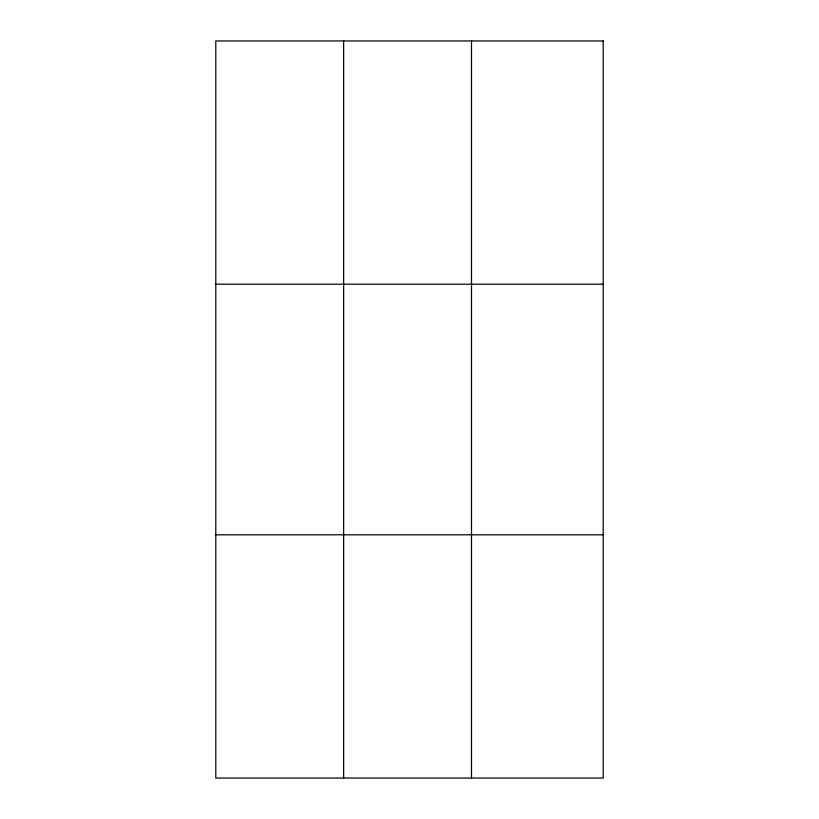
<?xml version="1.0" encoding="UTF-8"?>
<svg xmlns="http://www.w3.org/2000/svg" width="819" height="819" viewBox="0 0 819 819"><rect width="100%" height="100%" fill="white"/><g stroke="black" fill="none" stroke-linecap="round" stroke-linejoin="round"><path stroke-width="1.23" d="M343.642 40.95L343.642 778.05M471.488 40.95L471.488 778.05M215.796 284.193L603.204 284.193M215.796 534.807L603.204 534.807M603.204 40.95L603.204 778.05L215.796 778.05L215.796 40.95L603.204 40.95"/></g></svg>
